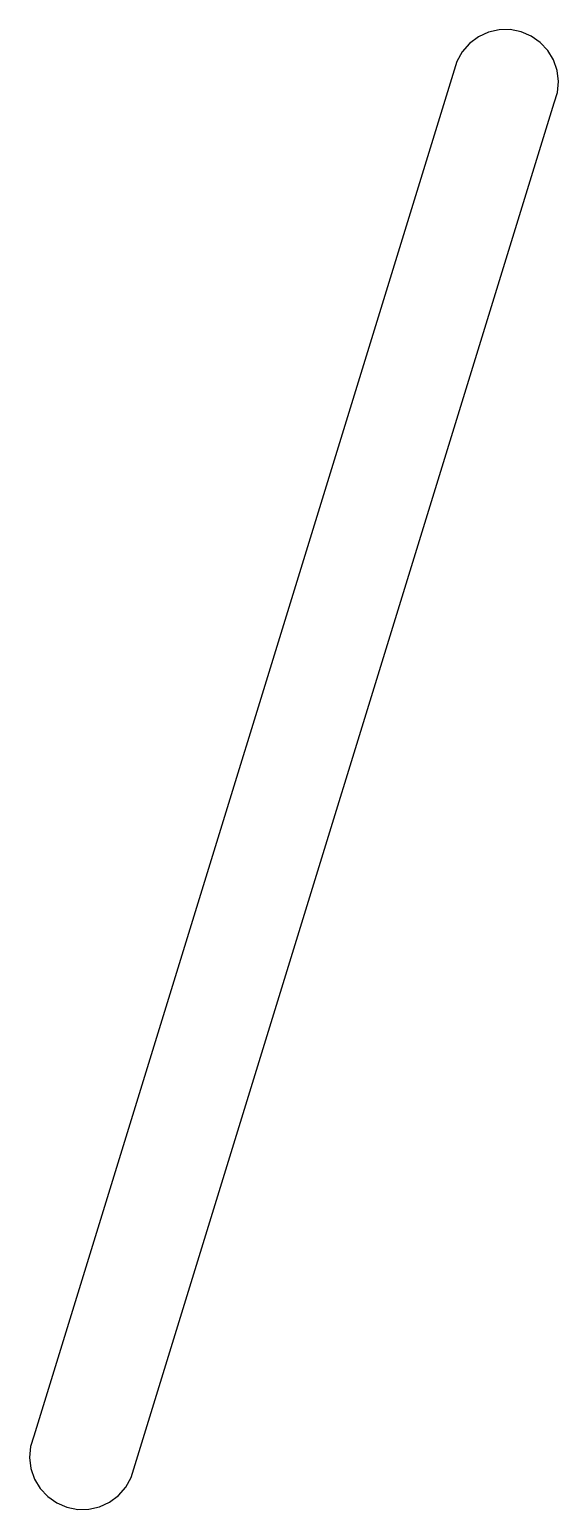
# Model space of a CAD drawing. Header units: metres. Extents: x -5 to 45, y -5 to 135.
import ezdxf

# ---------------------------------------------------------------- set-up
doc = ezdxf.new("R2010")
doc.units = ezdxf.units.M

msp = doc.modelspace()

# ---------------------------------------------------------------- linework, layer by layer
for p, q in [((38.3806, 134.73), (37.4325, 134.29)), ((39.3996, 134.964), (38.3806, 134.73)), ((40.4447, 134.98), (39.3996, 134.964)), ((41.4704, 134.779), (40.4447, 134.98)), ((42.4319, 134.369), (41.4704, 134.779)), ((43.287, 133.768), (42.4319, 134.369)), ((36.5966, 133.663), (35.9094, 132.875)), ((37.4325, 134.29), (36.5966, 133.663)), ((43.9986, 133.002), (43.287, 133.768)), ((44.5353, 132.105), (43.9986, 133.002)), ((35.401, 131.962), (-4.59901, 1.9619)), ((35.9094, 132.875), (35.401, 131.962)), ((44.8739, 131.116), (44.5353, 132.105)), ((44.9994, 130.078), (44.8739, 131.116)), ((44.599, 128.038), (44.9064, 129.037)), ((44.9064, 129.037), (44.9994, 130.078)), ((4.59901, -1.9619), (44.599, 128.038)), ((-4.59901, 1.9619), (-4.90642, 0.96283)), ((-4.90642, 0.96283), (-4.99937, -0.078293)), ((-4.99937, -0.078293), (-4.87386, -1.11601)), ((-4.87386, -1.11601), (-4.53531, -2.10495)), ((-4.53531, -2.10495), (-3.99857, -3.00189)), ((4.09061, -2.87521), (4.59901, -1.9619)), ((-3.99857, -3.00189), (-3.28705, -3.76765)), ((-3.28705, -3.76765), (-2.43188, -4.36874)), ((2.56749, -4.29044), (3.40343, -3.66287)), ((3.40343, -3.66287), (4.09061, -2.87521)), ((-2.43188, -4.36874), (-1.47043, -4.77888)), ((-1.47043, -4.77888), (-0.444702, -4.98018)), ((-0.444702, -4.98018), (0.600433, -4.96381)), ((0.600433, -4.96381), (1.61935, -4.7305)), ((1.61935, -4.7305), (2.56749, -4.29044))]:
    msp.add_line(p, q)

doc.saveas('drawing.dxf')
